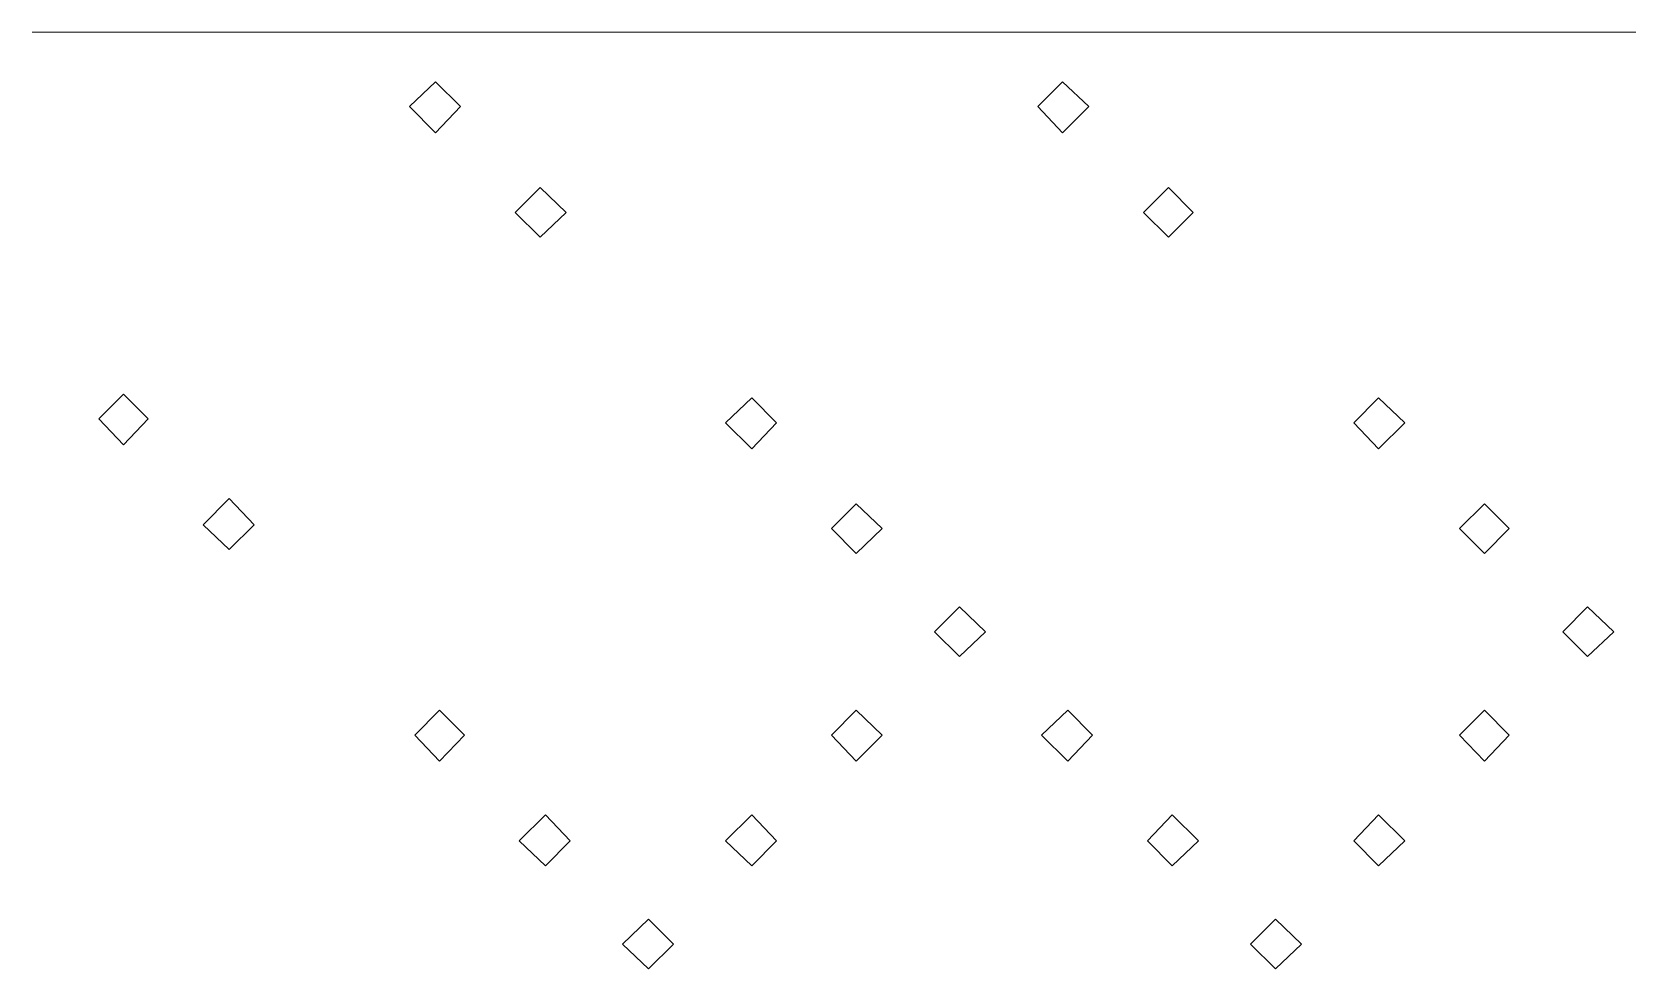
# Model space of a CAD drawing. Header units: metres. Extents: x 15 to 384, y 32 to 247.
import ezdxf

# ---------------------------------------------------------------- set-up
doc = ezdxf.new("R2010")
doc.units = ezdxf.units.M
doc.layers.add('STROKE_WHITE_FFFFFF', color=7, linetype='Continuous', true_color=0xffffff)

msp = doc.modelspace()

# ---------------------------------------------------------------- linework, layer by layer
at = {"layer": 'STROKE_WHITE_FFFFFF', "lineweight": 0, "true_color": 0xffffff}
for points in [[(15.15, 247.35), (383.55, 247.35)], [(101.85, 230.25), (107.85, 235.95)], [(107.85, 235.95), (113.55, 230.25)], [(246.15, 230.25), (251.85, 235.95)], [(251.85, 235.95), (257.85, 230.25)], [(107.85, 224.25), (101.85, 230.25)], [(113.55, 230.25), (107.85, 224.25)], [(251.85, 224.25), (246.15, 230.25)], [(257.85, 230.25), (251.85, 224.25)], [(126.15, 205.95), (131.85, 211.65)], [(131.85, 211.65), (137.85, 205.95)], [(270.45, 205.95), (276.15, 211.65)], [(276.15, 211.65), (281.85, 205.95)], [(131.85, 200.25), (126.15, 205.95)], [(137.85, 205.95), (131.85, 200.25)], [(276.15, 200.25), (270.45, 205.95)], [(281.85, 205.95), (276.15, 200.25)], [(30.45, 158.55), (36.15, 164.25)], [(36.15, 164.25), (41.85, 158.55)], [(174.45, 157.65), (180.45, 163.35)], [(180.45, 163.35), (186.15, 157.65)], [(318.75, 157.65), (324.45, 163.35)], [(324.45, 163.35), (330.45, 157.65)], [(36.15, 152.55), (30.45, 158.55)], [(41.85, 158.55), (36.15, 152.55)], [(180.45, 151.65), (174.45, 157.65)], [(186.15, 157.65), (180.45, 151.65)], [(324.45, 151.65), (318.75, 157.65)], [(330.45, 157.65), (324.45, 151.65)], [(54.45, 134.25), (60.45, 140.25)], [(60.45, 140.25), (66.15, 134.25)], [(198.75, 133.35), (204.45, 139.05)], [(204.45, 139.05), (210.45, 133.35)], [(343.05, 133.35), (348.75, 139.05)], [(348.75, 139.05), (354.45, 133.35)], [(60.45, 128.55), (54.45, 134.25)], [(66.15, 134.25), (60.45, 128.55)], [(204.45, 127.65), (198.75, 133.35)], [(210.45, 133.35), (204.45, 127.65)], [(348.75, 127.65), (343.05, 133.35)], [(354.45, 133.35), (348.75, 127.65)], [(222.45, 109.65), (228.15, 115.35)], [(228.15, 115.35), (234.15, 109.65)], [(366.75, 109.65), (372.45, 115.35)], [(372.45, 115.35), (378.45, 109.65)], [(228.15, 103.95), (222.45, 109.65)], [(234.15, 109.65), (228.15, 103.95)], [(372.45, 103.95), (366.75, 109.65)], [(378.45, 109.65), (372.45, 103.95)], [(103.05, 85.95), (108.75, 91.65)], [(108.75, 91.65), (114.45, 85.95)], [(198.75, 85.95), (204.45, 91.65)], [(204.45, 91.65), (210.45, 85.95)], [(247.05, 85.95), (253.05, 91.65)], [(253.05, 91.65), (258.75, 85.95)], [(343.05, 85.95), (348.75, 91.65)], [(348.75, 91.65), (354.45, 85.95)], [(108.75, 79.95), (103.05, 85.95)], [(114.45, 85.95), (108.75, 79.95)], [(204.45, 79.95), (198.75, 85.95)], [(210.45, 85.95), (204.45, 79.95)], [(253.05, 79.95), (247.05, 85.95)], [(258.75, 85.95), (253.05, 79.95)], [(348.75, 79.95), (343.05, 85.95)], [(354.45, 85.95), (348.75, 79.95)], [(127.05, 61.65), (133.05, 67.65)], [(133.05, 67.65), (138.75, 61.65)], [(174.45, 61.65), (180.45, 67.65)], [(180.45, 67.65), (186.15, 61.65)], [(271.35, 61.65), (277.05, 67.65)], [(277.05, 67.65), (283.05, 61.65)], [(318.75, 61.65), (324.45, 67.65)], [(324.45, 67.65), (330.45, 61.65)], [(133.05, 55.95), (127.05, 61.65)], [(138.75, 61.65), (133.05, 55.95)], [(180.45, 55.95), (174.45, 61.65)], [(186.15, 61.65), (180.45, 55.95)], [(277.05, 55.95), (271.35, 61.65)], [(283.05, 61.65), (277.05, 55.95)], [(324.45, 55.95), (318.75, 61.65)], [(330.45, 61.65), (324.45, 55.95)], [(150.75, 37.95), (156.75, 43.65)], [(156.75, 43.65), (162.45, 37.95)], [(295.05, 37.95), (300.75, 43.65)], [(300.75, 43.65), (306.75, 37.95)], [(156.75, 32.25), (150.75, 37.95)], [(162.45, 37.95), (156.75, 32.25)], [(300.75, 32.25), (295.05, 37.95)], [(306.75, 37.95), (300.75, 32.25)]]:
    msp.add_lwpolyline(points, dxfattribs=at)

doc.saveas('drawing.dxf')
